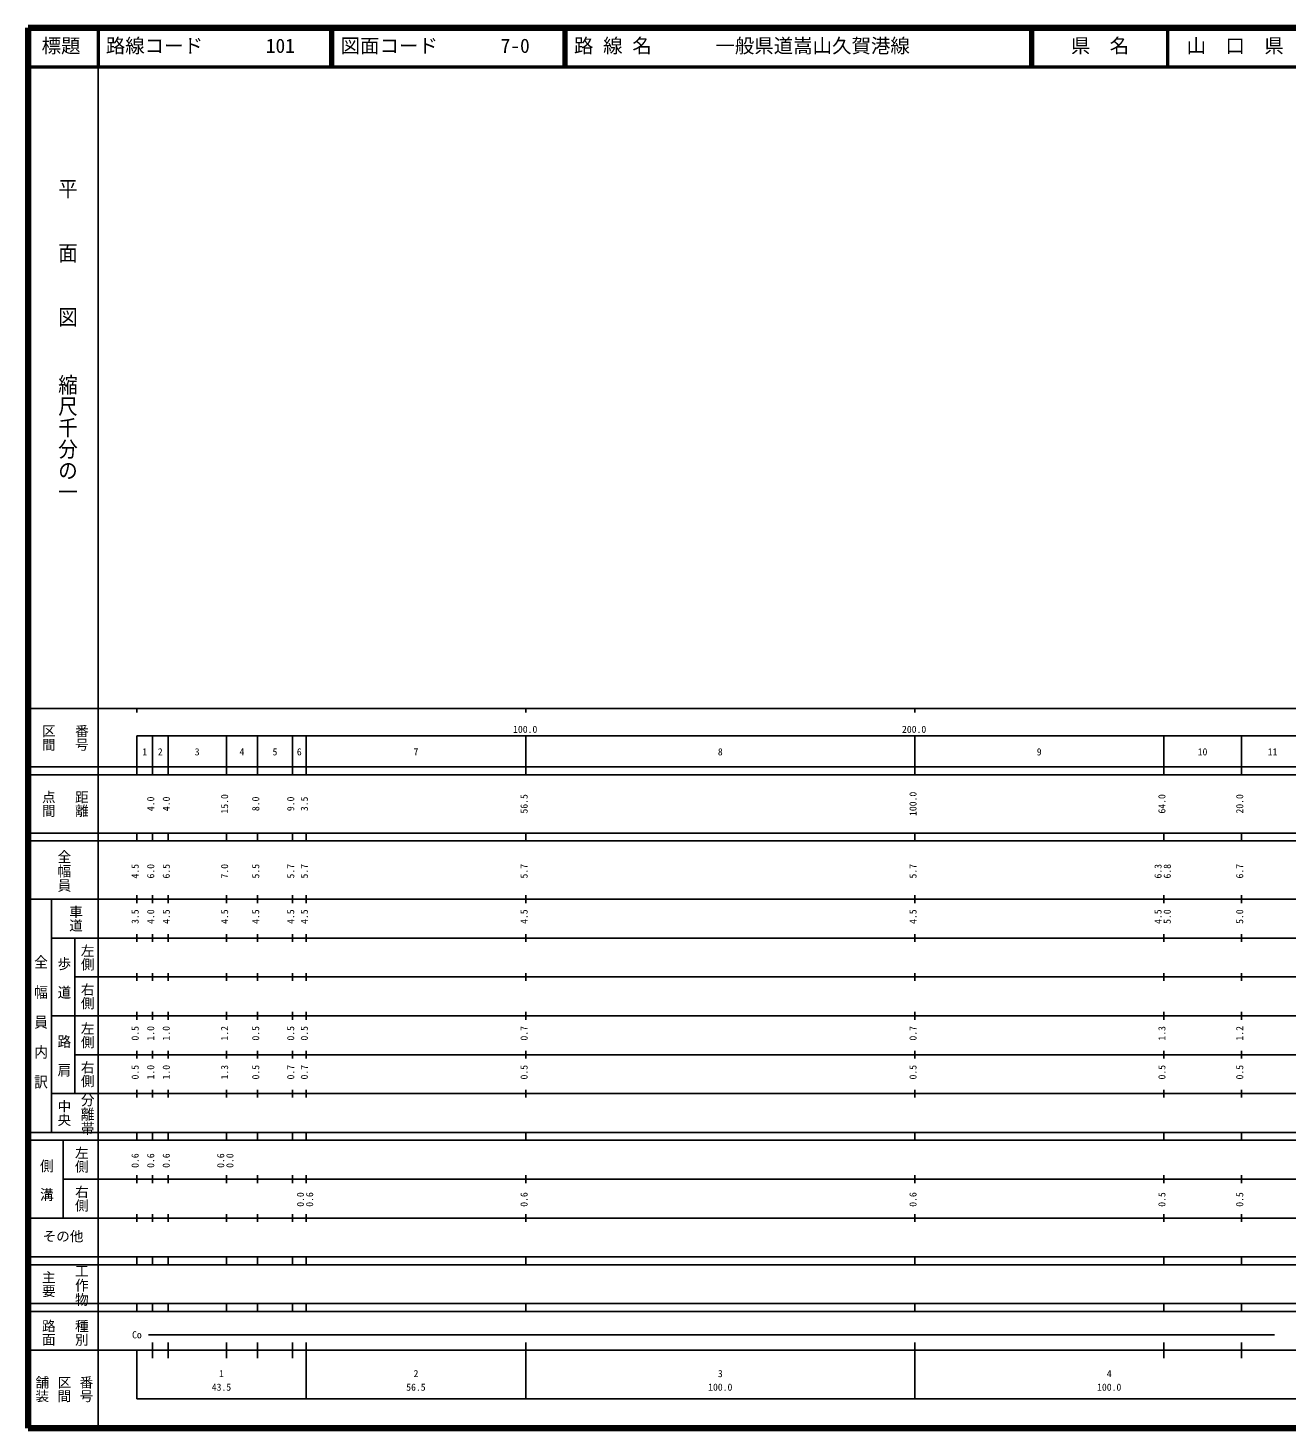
# Model space of a CAD drawing. Units: millimetres on the paper. Extents: x 40 to 680, y 20 to 380.
# Drawn here: x 40 to 363.7, y 20 to 380 of the extents above; entities that cross this region are included whole.
import ezdxf
from ezdxf.enums import TextEntityAlignment as Align

# ---------------------------------------------------------------- set-up
doc = ezdxf.new("R2010")
doc.units = ezdxf.units.MM
for name, color, linetype, lineweight in [('M-TTL', 2, 'Continuous', 140), ('M-TTL-BAND', 7, 'Continuous', 25), ('M-TTL-LINE', 7, 'Continuous', 50)]:
    doc.layers.add(name, color=color, linetype=linetype, lineweight=lineweight)
doc.layers.add('M-TTL-TXT', color=7, linetype='Continuous')
doc.styles.add('@ＭＳ ゴシック', font='')
doc.styles.add('ＭＳ ゴシック', font='')
doc.styles.get('@ＭＳ ゴシック').set_extended_font_data('@MS Gothic')
doc.styles.get('ＭＳ ゴシック').set_extended_font_data('MS Gothic')

msp = doc.modelspace()

# ---------------------------------------------------------------- linework, layer by layer
at = {"layer": 'M-TTL'}
for p, q in [((40, 380), (40, 20)), ((680, 380), (40, 380)), ((40, 20), (680, 20))]:
    msp.add_line(p, q, dxfattribs=at)
at = {"layer": 'M-TTL-BAND'}
for p, q in [((58, 370), (58, 20)), ((40, 205), (579, 205)), ((68, 205), (68, 204)), ((168, 205), (168, 204)), ((268, 205), (268, 204)), ((68, 198), (579, 198)), ((68, 198), (68, 188)), ((72, 188), (72, 198)), ((76, 188), (76, 198)), ((91, 188), (91, 198)), ((99, 188), (99, 198)), ((108, 188), (108, 198)), ((111.5, 188), (111.5, 198)), ((168, 188), (168, 198)), ((268, 188), (268, 198)), ((332, 188), (332, 198)), ((352, 188), (352, 198)), ((40, 190), (579, 190)), ((40, 188), (579, 188)), ((40, 173), (579, 173)), ((68, 171), (68, 173)), ((72, 171), (72, 173)), ((76, 171), (76, 173)), ((91, 171), (91, 173)), ((99, 171), (99, 173)), ((108, 171), (108, 173)), ((111.5, 171), (111.5, 173)), ((168, 171), (168, 173)), ((268, 171), (268, 173)), ((332, 171), (332, 173)), ((352, 171), (352, 173)), ((40, 171), (579, 171)), ((40, 156), (579, 156)), ((46, 96), (46, 156)), ((68, 155), (68, 157)), ((72, 155), (72, 157)), ((76, 155), (76, 157)), ((91, 155), (91, 157)), ((99, 155), (99, 157)), ((108, 155), (108, 157)), ((111.5, 155), (111.5, 157)), ((168, 155), (168, 157)), ((268, 155), (268, 157)), ((332, 155), (332, 157)), ((352, 155), (352, 157)), ((46, 146), (579, 146)), ((52, 146), (52, 106)), ((68, 145), (68, 147)), ((72, 145), (72, 147)), ((76, 145), (76, 147)), ((91, 145), (91, 147)), ((99, 145), (99, 147)), ((108, 145), (108, 147)), ((111.5, 145), (111.5, 147)), ((168, 145), (168, 147)), ((268, 145), (268, 147)), ((332, 145), (332, 147)), ((352, 145), (352, 147)), ((68, 135), (68, 137)), ((72, 135), (72, 137)), ((76, 135), (76, 137)), ((91, 135), (91, 137)), ((99, 135), (99, 137)), ((108, 135), (108, 137)), ((111.5, 135), (111.5, 137)), ((168, 135), (168, 137)), ((268, 135), (268, 137)), ((332, 135), (332, 137)), ((352, 135), (352, 137)), ((52, 136), (579, 136)), ((46, 126), (579, 126)), ((68, 125), (68, 127)), ((72, 125), (72, 127)), ((76, 125), (76, 127)), ((91, 125), (91, 127)), ((99, 125), (99, 127)), ((108, 125), (108, 127)), ((111.5, 125), (111.5, 127)), ((168, 125), (168, 127)), ((268, 125), (268, 127)), ((332, 125), (332, 127)), ((352, 125), (352, 127)), ((52, 116), (579, 116)), ((68, 115), (68, 117)), ((72, 115), (72, 117)), ((76, 115), (76, 117)), ((91, 115), (91, 117)), ((99, 115), (99, 117)), ((108, 115), (108, 117)), ((111.5, 115), (111.5, 117)), ((168, 115), (168, 117)), ((268, 115), (268, 117)), ((332, 115), (332, 117)), ((352, 115), (352, 117)), ((46, 106), (579, 106)), ((68, 105), (68, 107)), ((72, 105), (72, 107)), ((76, 105), (76, 107)), ((91, 105), (91, 107)), ((99, 105), (99, 107)), ((108, 105), (108, 107)), ((111.5, 105), (111.5, 107)), ((168, 105), (168, 107)), ((268, 105), (268, 107)), ((332, 105), (332, 107)), ((352, 105), (352, 107)), ((40, 96), (579, 96)), ((40, 94), (579, 94)), ((49, 94), (49, 74)), ((68, 94), (68, 96)), ((72, 94), (72, 96)), ((76, 94), (76, 96)), ((91, 94), (91, 96)), ((99, 94), (99, 96)), ((108, 94), (108, 96)), ((111.5, 94), (111.5, 96)), ((168, 94), (168, 96)), ((268, 94), (268, 96)), ((332, 94), (332, 96)), ((352, 94), (352, 96)), ((49, 84), (579, 84)), ((68, 83), (68, 85)), ((72, 83), (72, 85)), ((76, 83), (76, 85)), ((91, 83), (91, 85)), ((99, 83), (99, 85)), ((108, 83), (108, 85)), ((111.5, 83), (111.5, 85)), ((168, 83), (168, 85)), ((268, 83), (268, 85)), ((332, 83), (332, 85)), ((352, 83), (352, 85)), ((40, 74), (579, 74)), ((68, 73), (68, 75)), ((72, 73), (72, 75)), ((76, 73), (76, 75)), ((91, 73), (91, 75)), ((99, 73), (99, 75)), ((108, 73), (108, 75)), ((111.5, 73), (111.5, 75)), ((168, 73), (168, 75)), ((268, 73), (268, 75)), ((332, 73), (332, 75)), ((352, 73), (352, 75)), ((40, 64), (579, 64)), ((40, 62), (579, 62)), ((68, 62), (68, 64)), ((72, 62), (72, 64)), ((76, 62), (76, 64)), ((91, 62), (91, 64)), ((99, 62), (99, 64)), ((108, 62), (108, 64)), ((111.5, 62), (111.5, 64)), ((168, 62), (168, 64)), ((268, 62), (268, 64)), ((332, 62), (332, 64)), ((352, 62), (352, 64)), ((40, 52), (579, 52)), ((68, 50), (68, 52)), ((72, 50), (72, 52)), ((76, 50), (76, 52)), ((91, 50), (91, 52)), ((99, 50), (99, 52)), ((108, 50), (108, 52)), ((111.5, 50), (111.5, 52)), ((168, 50), (168, 52)), ((268, 50), (268, 52)), ((332, 50), (332, 52)), ((352, 50), (352, 52)), ((40, 50), (579, 50)), ((71, 44), (360.5, 44)), ((40, 40), (579, 40)), ((68, 40), (68, 27.5)), ((72, 38), (72, 42)), ((76, 38), (76, 42)), ((91, 38), (91, 42)), ((99, 38), (99, 42)), ((108, 38), (108, 42)), ((111.5, 27.5), (111.5, 42)), ((168, 27.5), (168, 42)), ((268, 27.5), (268, 42)), ((332, 38), (332, 42)), ((352, 38), (352, 42)), ((68, 27.5), (579, 27.5))]:
    msp.add_line(p, q, dxfattribs=at)
at = {"layer": 'M-TTL-LINE'}
for p, q in [((58, 380), (58, 370)), ((117.75, 380), (117.75, 370)), ((118.25, 380), (118.25, 370)), ((177.75, 380), (177.75, 370)), ((178.25, 380), (178.25, 370)), ((297.75, 380), (297.75, 370)), ((298.25, 380), (298.25, 370)), ((333, 380), (333, 370)), ((40, 370), (680, 370))]:
    msp.add_line(p, q, dxfattribs=at)

# ---------------------------------------------------------------- texts
at = {"layer": 'M-TTL-BAND', "style": '@ＭＳ ゴシック'}
for s, height, width, p in [('平\u3000\u3000面\u3000\u3000図', 3.666, 1.1, (47.277, 341.475)), ('縮尺千分の一', 3.666, 1.1, (47.277, 291.03)), ('全幅員', 2.566, 1.05, (47.25, 168.75)), ('全\u3000幅\u3000員\u3000内\u3000訳', 2.566, 1.1, (41.25, 141.75)), ('歩\u3000道', 2.566, 1.05, (47.25, 141.25)), ('路\u3000肩', 2.566, 1.05, (47.25, 121.25)), ('分離帯', 2.566, 1.05, (53.25, 106.25)), ('側\u3000溝', 2.566, 1.05, (42.75, 89.25)), ('工作物', 2.566, 1.05, (51.75, 62.25))]:
    msp.add_text(s, height=height, rotation=270, dxfattribs=dict(at, width=width)).set_placement(p, align=Align.BOTTOM_LEFT)
at = {"layer": 'M-TTL-BAND'}
for s, height, rotation, style, p in [('区間', 2.566, 270, '@ＭＳ ゴシック', (43.25, 201)), ('番号', 2.566, 270, '@ＭＳ ゴシック', (51.75, 201)), ('点間', 2.566, 270, '@ＭＳ ゴシック', (43.25, 184)), ('距離', 2.566, 270, '@ＭＳ ゴシック', (51.75, 184)), ('4.0', 1.833, 90, 'ＭＳ ゴシック', (73, 178.625)), ('4.0', 1.833, 90, 'ＭＳ ゴシック', (77, 178.625)), ('15.0', 1.833, 90, 'ＭＳ ゴシック', (92, 178)), ('8.0', 1.833, 90, 'ＭＳ ゴシック', (100, 178.625)), ('9.0', 1.833, 90, 'ＭＳ ゴシック', (109, 178.625)), ('3.5', 1.833, 90, 'ＭＳ ゴシック', (112.5, 178.625)), ('56.5', 1.833, 90, 'ＭＳ ゴシック', (169, 178)), ('100.0', 1.833, 90, 'ＭＳ ゴシック', (269, 177.375)), ('64.0', 1.833, 90, 'ＭＳ ゴシック', (333, 178)), ('20.0', 1.833, 90, 'ＭＳ ゴシック', (353, 178)), ('4.5', 1.833, 90, 'ＭＳ ゴシック', (69, 161.299)), ('6.0', 1.833, 90, 'ＭＳ ゴシック', (73, 161.299)), ('6.5', 1.833, 90, 'ＭＳ ゴシック', (77, 161.299)), ('7.0', 1.833, 90, 'ＭＳ ゴシック', (92, 161.299)), ('5.5', 1.833, 90, 'ＭＳ ゴシック', (100, 161.299)), ('5.7', 1.833, 90, 'ＭＳ ゴシック', (109, 161.299)), ('5.7', 1.833, 90, 'ＭＳ ゴシック', (112.5, 161.299)), ('5.7', 1.833, 90, 'ＭＳ ゴシック', (169, 161.299)), ('5.7', 1.833, 90, 'ＭＳ ゴシック', (269, 161.299)), ('6.3', 1.833, 90, 'ＭＳ ゴシック', (332, 161.299)), ('6.8', 1.833, 90, 'ＭＳ ゴシック', (334.37, 161.299)), ('6.7', 1.833, 90, 'ＭＳ ゴシック', (353, 161.299)), ('車道', 2.566, 270, '@ＭＳ ゴシック', (50.25, 154.5)), ('3.5', 1.833, 90, 'ＭＳ ゴシック', (69, 149.625)), ('4.0', 1.833, 90, 'ＭＳ ゴシック', (73, 149.625)), ('4.5', 1.833, 90, 'ＭＳ ゴシック', (77, 149.625)), ('4.5', 1.833, 90, 'ＭＳ ゴシック', (92, 149.625)), ('4.5', 1.833, 90, 'ＭＳ ゴシック', (100, 149.625)), ('4.5', 1.833, 90, 'ＭＳ ゴシック', (109, 149.625)), ('4.5', 1.833, 90, 'ＭＳ ゴシック', (112.5, 149.625)), ('4.5', 1.833, 90, 'ＭＳ ゴシック', (169, 149.625)), ('4.5', 1.833, 90, 'ＭＳ ゴシック', (269, 149.625)), ('4.5', 1.833, 90, 'ＭＳ ゴシック', (332, 149.625)), ('5.0', 1.833, 90, 'ＭＳ ゴシック', (334.37, 149.625)), ('5.0', 1.833, 90, 'ＭＳ ゴシック', (353, 149.625)), ('左側', 2.566, 270, '@ＭＳ ゴシック', (53.25, 144.5)), ('右側', 2.566, 270, '@ＭＳ ゴシック', (53.25, 134.5)), ('左側', 2.566, 270, '@ＭＳ ゴシック', (53.25, 124.5)), ('0.5', 1.833, 90, 'ＭＳ ゴシック', (69, 119.625)), ('1.0', 1.833, 90, 'ＭＳ ゴシック', (73, 119.625)), ('1.0', 1.833, 90, 'ＭＳ ゴシック', (77, 119.625)), ('1.2', 1.833, 90, 'ＭＳ ゴシック', (92, 119.625)), ('0.5', 1.833, 90, 'ＭＳ ゴシック', (100, 119.625)), ('0.5', 1.833, 90, 'ＭＳ ゴシック', (109, 119.625)), ('0.5', 1.833, 90, 'ＭＳ ゴシック', (112.5, 119.625)), ('0.7', 1.833, 90, 'ＭＳ ゴシック', (169, 119.625)), ('0.7', 1.833, 90, 'ＭＳ ゴシック', (269, 119.625)), ('1.3', 1.833, 90, 'ＭＳ ゴシック', (333, 119.625)), ('1.2', 1.833, 90, 'ＭＳ ゴシック', (353, 119.625)), ('右側', 2.566, 270, '@ＭＳ ゴシック', (53.25, 114.5)), ('0.5', 1.833, 90, 'ＭＳ ゴシック', (69, 109.625)), ('1.0', 1.833, 90, 'ＭＳ ゴシック', (73, 109.625)), ('1.0', 1.833, 90, 'ＭＳ ゴシック', (77, 109.625)), ('1.3', 1.833, 90, 'ＭＳ ゴシック', (92, 109.625)), ('0.5', 1.833, 90, 'ＭＳ ゴシック', (100, 109.625)), ('0.7', 1.833, 90, 'ＭＳ ゴシック', (109, 109.625)), ('0.7', 1.833, 90, 'ＭＳ ゴシック', (112.5, 109.625)), ('0.5', 1.833, 90, 'ＭＳ ゴシック', (169, 109.625)), ('0.5', 1.833, 90, 'ＭＳ ゴシック', (269, 109.625)), ('0.5', 1.833, 90, 'ＭＳ ゴシック', (333, 109.625)), ('0.5', 1.833, 90, 'ＭＳ ゴシック', (353, 109.625)), ('中央', 2.566, 270, '@ＭＳ ゴシック', (47.25, 104.5)), ('左側', 2.566, 270, '@ＭＳ ゴシック', (51.75, 92.5)), ('0.6', 1.833, 90, 'ＭＳ ゴシック', (69, 86.889)), ('0.6', 1.833, 90, 'ＭＳ ゴシック', (73, 86.889)), ('0.6', 1.833, 90, 'ＭＳ ゴシック', (77, 86.889)), ('0.6', 1.833, 90, 'ＭＳ ゴシック', (91, 86.889)), ('0.0', 1.833, 90, 'ＭＳ ゴシック', (93.37, 86.889)), ('右側', 2.566, 270, '@ＭＳ ゴシック', (51.75, 82.5)), ('0.0', 1.833, 90, 'ＭＳ ゴシック', (111.5, 76.889)), ('0.6', 1.833, 90, 'ＭＳ ゴシック', (113.87, 76.889)), ('0.6', 1.833, 90, 'ＭＳ ゴシック', (169, 76.889)), ('0.6', 1.833, 90, 'ＭＳ ゴシック', (269, 76.889)), ('0.5', 1.833, 90, 'ＭＳ ゴシック', (333, 76.889)), ('0.5', 1.833, 90, 'ＭＳ ゴシック', (353, 76.889)), ('主要', 2.566, 270, '@ＭＳ ゴシック', (43.25, 60.5)), ('路面', 2.566, 270, '@ＭＳ ゴシック', (43.25, 48)), ('種別', 2.566, 270, '@ＭＳ ゴシック', (51.75, 48)), ('舗装', 2.566, 270, '@ＭＳ ゴシック', (41.583, 33.5)), ('区間', 2.566, 270, '@ＭＳ ゴシック', (47.25, 33.5)), ('番号', 2.566, 270, '@ＭＳ ゴシック', (52.917, 33.5))]:
    msp.add_text(s, height=height, rotation=rotation, dxfattribs=dict(at, style=style)).set_placement(p, align=Align.BOTTOM_LEFT)
at = {"layer": 'M-TTL-BAND', "style": 'ＭＳ ゴシック'}
for s, height, p in [('100.0', 1.833, (164.719, 198.195)), ('200.0', 1.833, (264.719, 198.195)), ('1', 1.833, (69.375, 192.405)), ('2', 1.833, (73.375, 192.405)), ('3', 1.833, (82.875, 192.405)), ('4', 1.833, (94.375, 192.405)), ('5', 1.833, (102.875, 192.405)), ('6', 1.833, (109.125, 192.405)), ('7', 1.833, (139.125, 192.405)), ('8', 1.833, (217.375, 192.405)), ('9', 1.833, (299.375, 192.405)), ('10', 1.833, (340.75, 192.405)), ('11', 1.833, (358.75, 192.405)), ('その他', 2.566, (43.75, 67.25)), ('Co', 1.833, (66.75, 42.5)), ('1', 1.833, (89.125, 32.523)), ('2', 1.833, (139.125, 32.523)), ('3', 1.833, (217.375, 32.523)), ('4', 1.833, (317.375, 32.523)), ('43.5', 1.833, (87.25, 29.033)), ('56.5', 1.833, (137.25, 29.033)), ('100.0', 1.833, (214.875, 29.033)), ('100.0', 1.833, (314.875, 29.033))]:
    msp.add_text(s, height=height, dxfattribs=at).set_placement(p, align=Align.BOTTOM_LEFT)
at = {"layer": 'M-TTL-TXT', "style": 'ＭＳ ゴシック'}
for s, p in [('標題', (43.5, 372.5)), ('路線コード', (60, 372.5)), ('101', (101.142, 372.5)), ('図面コード', (120.38, 372.5)), ('7-0', (161.521, 372.5)), ('路 線 名', (180.38, 372.5)), ('一般県道嵩山久賀港線', (216.734, 372.5)), ('県\u3000名', (308.125, 372.5)), ('山\u3000口\u3000県', (337.875, 372.5))]:
    msp.add_text(s, height=3.666, dxfattribs=at).set_placement(p, align=Align.BOTTOM_LEFT)

doc.saveas('drawing.dxf')
